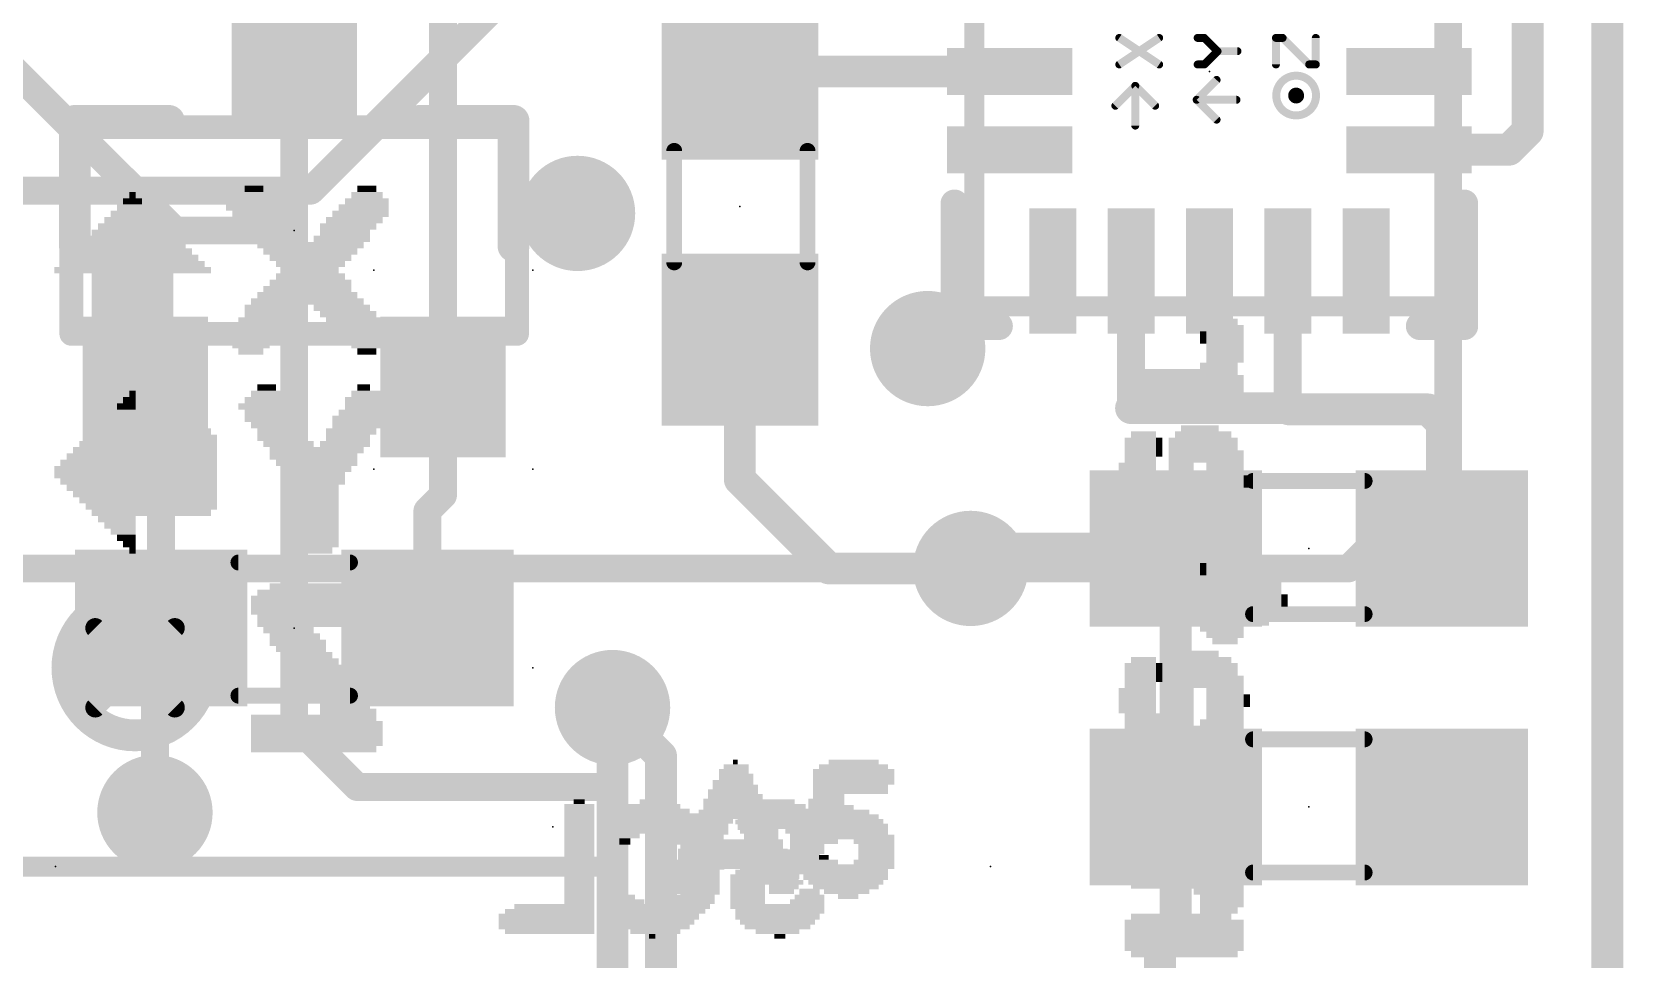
# Model space of a CAD drawing. Extents: x -42 to 65, y -11 to 21.
# Drawn here: x 3.91 to 14.07, y 7.03 to 12.95 of the extents above; entities that cross this region are included whole.
import ezdxf

# ---------------------------------------------------------------- set-up
doc = ezdxf.new("R2010")
doc.units = 0
for name, color, linetype in [('1', 12, 'CONTINUOUS'), ('16', 132, 'CONTINUOUS'), ('18', 110, 'CONTINUOUS'), ('20', 31, 'CONTINUOUS'), ('21', 41, 'CONTINUOUS'), ('22', 40, 'CONTINUOUS'), ('23', 53, 'CONTINUOUS'), ('24', 53, 'CONTINUOUS'), ('51', 53, 'CONTINUOUS')]:
    doc.layers.add(name, color=color, linetype=linetype)

# ---------------------------------------------------------------- blocks, each defined once
blk = doc.blocks.new('RECT')
blk.add_solid([(-0.5, -0.5), (0.5, -0.5), (-0.5, 0.5), (0.5, 0.5)])
blk = doc.blocks.new('ROUNDV')
at = {"const_width": 0.5}
blk.add_lwpolyline([(0, -0.25, 1), (0, 0.25, 1), (0, -0.25)], format="xyb", dxfattribs=at)

msp = doc.modelspace()

# ---------------------------------------------------------------- linework, layer by layer
at = {"layer": '1'}
for points, const_width in [([(13.97, 17.78), (13.97, 0)], 0.2032), ([(13.462, 14.859), (13.462, 12.319)], 0.2032), ([(6.538, 13.904), (6.538, 10.684)], 0.1778), ([(4.826, 11.684), (3.302, 13.208)], 0.1778), ([(5.588, 12.784), (5.588, 11.684)], 0.1778), ([(8.4464, 12.7), (8.4328, 12.6864)], 0.2032), ([(10.155, 12.7), (8.4464, 12.7)], 0.2032), ([(13.462, 12.319), (13.343, 12.2)], 0.2032), ([(13.343, 12.2), (12.705, 12.2)], 0.2032), ([(5.588, 11.684), (4.826, 11.684)], 0.1778), ([(5.588, 11.684), (5.588, 8.5309)], 0.1778), ([(10.93, 11.425), (10.93, 10.549)], 0.1778), ([(11.93, 11.425), (11.93, 10.549)], 0.1778), ([(8.4328, 10.9864), (8.4328, 10.0922)], 0.2032), ([(4.638, 10.0178), (4.638, 10.684)], 0.1778), ([(6.538, 9.9924), (6.538, 10.684)], 0.1778), ([(10.93, 10.549), (11.93, 10.549)], 0.2032), ([(11.93, 10.549), (11.938, 10.541)], 0.2032), ([(11.938, 10.541), (12.827, 10.541)], 0.2032), ([(12.827, 10.541), (12.915, 10.453)], 0.2032), ([(12.915, 10.453), (12.915, 9.652)], 0.2032), ([(8.4328, 10.0922), (9, 9.525)], 0.2032), ([(4.738, 9.9178), (4.638, 10.0178)], 0.1778), ([(6.438, 9.8924), (6.538, 9.9924)], 0.1778), ([(4.738, 9.144), (4.738, 9.9178)], 0.1778), ([(6.438, 9.144), (6.438, 9.8924)], 0.1778), ([(10.033, 9.652), (9.906, 9.525)], 0.2032), ([(11.215, 9.652), (10.033, 9.652)], 0.2032), ([(11.215, 8.001), (11.215, 9.652)], 0.2032), ([(9.906, 9.525), (9, 9.525)], 0.2032), ([(4.738, 9.144), (4.699, 9.105)], 0.1778), ([(4.699, 9.105), (4.699, 7.9652)], 0.1778), ([(7.62, 8.636), (7.62, 8.128)], 0.2032), ([(5.588, 8.5309), (5.9909, 8.128)], 0.1778), ([(7.62, 8.128), (7.62, 6.35)], 0.2032), ([(5.9909, 8.128), (7.62, 8.128)], 0.1778), ([(11.215, 8.001), (11.215, 7.278)], 0.2032), ([(11.115, 7.178), (11.215, 7.278)], 0.2032), ([(11.115, 6.3801), (11.115, 7.178)], 0.2032)]:
    msp.add_lwpolyline(points, dxfattribs=dict(at, const_width=const_width))
for points, const_width in [([(5.6325, 12.784, 1), (5.5435, 12.784)], 0.0889), ([(8.4464, 12.7508, 1), (8.4464, 12.6492)], 0.1016), ([(8.4823, 12.6641, 1), (8.4105, 12.7359)], 0.1016), ([(10.155, 12.6492, 1), (10.155, 12.7508)], 0.1016), ([(8.3969, 12.7223, 1), (8.4687, 12.6505)], 0.1016), ([(13.4979, 12.2831, 1), (13.4261, 12.3549)], 0.1016), ([(12.705, 12.2508, 1), (12.705, 12.1492)], 0.1016), ([(13.343, 12.1492, 1), (13.343, 12.2508)], 0.1016), ([(13.4112, 12.319, 1), (13.5128, 12.319)], 0.1016), ([(13.3071, 12.2359, 1), (13.3789, 12.1641)], 0.1016), ([(4.826, 11.7285, 1), (4.826, 11.6396)], 0.0889), ([(4.7946, 11.6526, 1), (4.8574, 11.7154)], 0.0889), ([(5.6325, 11.684, 1), (5.5435, 11.684)], 0.0889), ([(5.5435, 11.684, 1), (5.6325, 11.684)], 0.0889), ([(5.588, 11.6396, 1), (5.588, 11.7285)], 0.0889), ([(10.9744, 11.425, 1), (10.8856, 11.425)], 0.0889), ([(11.9744, 11.425, 1), (11.8856, 11.425)], 0.0889), ([(8.4836, 10.9864, 1), (8.382, 10.9864)], 0.1016), ([(4.6825, 10.684, 1), (4.5935, 10.684)], 0.0889), ([(6.5825, 10.684, 1), (6.4935, 10.684)], 0.0889), ([(6.4935, 10.684, 1), (6.5825, 10.684)], 0.0889), ([(10.93, 10.5998, 1), (10.93, 10.4982)], 0.1016), ([(10.8856, 10.549, 1), (10.9744, 10.549)], 0.0889), ([(11.9659, 10.5849, 1), (11.8941, 10.5131)], 0.1016), ([(11.938, 10.5918, 1), (11.938, 10.4902)], 0.1016), ([(11.8856, 10.549, 1), (11.9744, 10.549)], 0.0889), ([(11.9021, 10.5051, 1), (11.9739, 10.5769)], 0.1016), ([(11.93, 10.4982, 1), (11.93, 10.5998)], 0.1016), ([(12.8629, 10.5769, 1), (12.7911, 10.5051)], 0.1016), ([(12.827, 10.4902, 1), (12.827, 10.5918)], 0.1016), ([(12.9658, 10.453, 1), (12.8642, 10.453)], 0.1016), ([(12.8791, 10.4171, 1), (12.9509, 10.4889)], 0.1016), ([(8.4687, 10.1281, 1), (8.3969, 10.0563)], 0.1016), ([(4.5935, 10.0178, 1), (4.6825, 10.0178)], 0.0889), ([(4.6694, 10.0492, 1), (4.6066, 9.9864)], 0.0889), ([(6.5694, 9.961, 1), (6.5066, 10.0238)], 0.0889), ([(8.382, 10.0922, 1), (8.4836, 10.0922)], 0.1016), ([(4.7825, 9.9178, 1), (4.6936, 9.9178)], 0.0889), ([(4.7066, 9.8864, 1), (4.7694, 9.9492)], 0.0889), ([(6.4066, 9.9238, 1), (6.4694, 9.861)], 0.0889), ([(6.4825, 9.8924, 1), (6.3936, 9.8924)], 0.0889), ([(6.4935, 9.9924, 1), (6.5825, 9.9924)], 0.0889), ([(10.033, 9.7028, 1), (10.033, 9.6012)], 0.1016), ([(10.0689, 9.6161, 1), (9.9971, 9.6879)], 0.1016), ([(11.2658, 9.652, 1), (11.1642, 9.652)], 0.1016), ([(11.215, 9.6012, 1), (11.215, 9.7028)], 0.1016), ([(12.8642, 9.652, 1), (12.9658, 9.652)], 0.1016), ([(9, 9.5758, 1), (9, 9.4742)], 0.1016), ([(8.9641, 9.4891, 1), (9.0359, 9.5609)], 0.1016), ([(9.8701, 9.5609, 1), (9.9419, 9.4891)], 0.1016), ([(9.906, 9.4742, 1), (9.906, 9.5758)], 0.1016), ([(4.7435, 9.105, 1), (4.6545, 9.105)], 0.0889), ([(4.6676, 9.1364, 1), (4.7304, 9.0736)], 0.0889), ([(4.6936, 9.144, 1), (4.7825, 9.144)], 0.0889), ([(4.7694, 9.1126, 1), (4.7066, 9.1754)], 0.0889), ([(6.3936, 9.144, 1), (6.4825, 9.144)], 0.0889), ([(7.6708, 8.636, 1), (7.5692, 8.636)], 0.1016), ([(5.5435, 8.5309, 1), (5.6325, 8.5309)], 0.0889), ([(5.6194, 8.5623, 1), (5.5566, 8.4995)], 0.0889), ([(7.6708, 8.128, 1), (7.5692, 8.128)], 0.1016), ([(5.9909, 8.1724, 1), (5.9909, 8.0836)], 0.0889), ([(5.9595, 8.0966, 1), (6.0223, 8.1594)], 0.0889), ([(7.5692, 8.128, 1), (7.6708, 8.128)], 0.1016), ([(7.62, 8.0836, 1), (7.62, 8.1724)], 0.0889), ([(11.2658, 8.001, 1), (11.1642, 8.001)], 0.1016), ([(11.1642, 8.001, 1), (11.2658, 8.001)], 0.1016), ([(4.6545, 7.9652, 1), (4.7435, 7.9652)], 0.0889), ([(11.1642, 7.278, 1), (11.2658, 7.278)], 0.1016), ([(11.2509, 7.2421, 1), (11.1791, 7.3139)], 0.1016), ([(11.1658, 7.178, 1), (11.0642, 7.178)], 0.1016), ([(11.0791, 7.2139, 1), (11.1509, 7.1421)], 0.1016)]:
    msp.add_lwpolyline(points, format="xyb", dxfattribs=dict(at, const_width=const_width))
at = {"layer": '16'}
for points, const_width in [([(13.97, 17.78), (13.97, 0)], 0.2032), ([(12.954, 14.986), (12.954, 10.16)], 0.1778), ([(7.5455, 13.7905), (5.693, 11.938)], 0.1778), ([(5.693, 11.938), (3.302, 11.938)], 0.1778), ([(12.954, 10.16), (12.319, 9.525)], 0.1778), ([(4.7244, 9.525), (2.794, 9.525)], 0.1778), ([(4.699, 9.4996), (4.7244, 9.525)], 0.1778), ([(4.699, 7.9652), (4.699, 9.4996)], 0.1778), ([(9.906, 9.525), (4.7244, 9.525)], 0.1778), ([(12.319, 9.525), (9.906, 9.525)], 0.1778), ([(7.93, 8.326), (7.62, 8.636)], 0.2032), ([(7.93, 6.35), (7.93, 8.326)], 0.2032)]:
    msp.add_lwpolyline(points, dxfattribs=dict(at, const_width=const_width))
for points, const_width in [([(5.6616, 11.9694, 1), (5.7244, 11.9066)], 0.0889), ([(5.693, 11.8936, 1), (5.693, 11.9825)], 0.0889), ([(12.9096, 10.16, 1), (12.9985, 10.16)], 0.0889), ([(12.9854, 10.1286, 1), (12.9226, 10.1914)], 0.0889), ([(4.7435, 9.4996, 1), (4.6545, 9.4996)], 0.0889), ([(4.6676, 9.531, 1), (4.7304, 9.4682)], 0.0889), ([(4.7244, 9.5694, 1), (4.7244, 9.4806)], 0.0889), ([(4.7558, 9.4936, 1), (4.693, 9.5564)], 0.0889), ([(4.7244, 9.4806, 1), (4.7244, 9.5694)], 0.0889), ([(9.906, 9.5694, 1), (9.906, 9.4806)], 0.0889), ([(9.906, 9.4806, 1), (9.906, 9.5694)], 0.0889), ([(12.2876, 9.5564, 1), (12.3504, 9.4936)], 0.0889), ([(12.319, 9.4806, 1), (12.319, 9.5694)], 0.0889), ([(7.6559, 8.6719, 1), (7.5841, 8.6001)], 0.1016), ([(7.9808, 8.326, 1), (7.8792, 8.326)], 0.1016), ([(7.8941, 8.2901, 1), (7.9659, 8.3619)], 0.1016), ([(4.6545, 7.9652, 1), (4.7435, 7.9652)], 0.0889)]:
    msp.add_lwpolyline(points, format="xyb", dxfattribs=dict(at, const_width=const_width))
at = {"layer": '20', "const_width": 0.2032}
msp.add_lwpolyline([(13.97, 17.78), (13.97, 0)], dxfattribs=at)
at = {"layer": '21'}
for points, const_width in [([(4.788, 12.384), (4.188, 12.384)], 0.2032), ([(4.188, 12.384), (4.188, 11.584)], 0.2032), ([(6.388, 12.384), (6.988, 12.384)], 0.2032), ([(6.988, 12.384), (6.988, 11.584)], 0.2032), ([(9.803, 11.073), (9.803, 11.8568)], 0.1778), ([(13.057, 11.073), (13.057, 11.8568)], 0.1778), ([(10.0868, 11.073), (9.803, 11.073)], 0.1778), ([(12.7732, 11.073), (13.057, 11.073)], 0.1778), ([(7.62, 7.62), (2.54, 7.62)], 0.127), ([(7.62, 6.985), (7.62, 7.62)], 0.127)]:
    msp.add_lwpolyline(points, dxfattribs=dict(at, const_width=const_width))
for points, const_width in [([(4.188, 12.4348, 1), (4.188, 12.3332)], 0.1016), ([(4.2388, 12.384, 1), (4.1372, 12.384)], 0.1016), ([(4.788, 12.3332, 1), (4.788, 12.4348)], 0.1016), ([(6.388, 12.4348, 1), (6.388, 12.3332)], 0.1016), ([(7.0388, 12.384, 1), (6.9372, 12.384)], 0.1016), ([(6.988, 12.3332, 1), (6.988, 12.4348)], 0.1016), ([(9.8475, 11.8568, 1), (9.7586, 11.8568)], 0.0889), ([(13.1014, 11.8568, 1), (13.0126, 11.8568)], 0.0889), ([(4.1372, 11.584, 1), (4.2388, 11.584)], 0.1016), ([(6.9372, 11.584, 1), (7.0388, 11.584)], 0.1016), ([(9.7586, 11.073, 1), (9.8475, 11.073)], 0.0889), ([(9.803, 11.1174, 1), (9.803, 11.0286)], 0.0889), ([(10.0868, 11.0286, 1), (10.0868, 11.1174)], 0.0889), ([(12.7732, 11.1174, 1), (12.7732, 11.0286)], 0.0889), ([(13.0126, 11.073, 1), (13.1014, 11.073)], 0.0889), ([(13.057, 11.0286, 1), (13.057, 11.1174)], 0.0889), ([(7.6517, 7.62, 1), (7.5883, 7.62)], 0.0635), ([(7.62, 7.5883, 1), (7.62, 7.6517)], 0.0635)]:
    msp.add_lwpolyline(points, format="xyb", dxfattribs=dict(at, const_width=const_width))
at = {"layer": '22'}
for points, const_width in [([(4.572, 8.4582, 1), (4.572, 9.3218, 1), (4.572, 8.4582)], 0.2032), ([(4.3405, 9.1665, 1), (4.2955, 9.1215)], 0.0635), ([(4.8485, 9.1215, 1), (4.8035, 9.1665)], 0.0635), ([(4.2955, 8.6585, 1), (4.3405, 8.6135)], 0.0635), ([(4.8035, 8.6135, 1), (4.8485, 8.6585)], 0.0635)]:
    msp.add_lwpolyline(points, format="xyb", dxfattribs=dict(at, const_width=const_width))
at = {"layer": '22', "const_width": 0.127}
for points in [[(4.826, 9.144), (4.318, 8.636)], [(4.826, 8.636), (4.318, 9.144)]]:
    msp.add_lwpolyline(points, dxfattribs=at)
at = {"layer": '23'}
for p in [(11.43, 12.7), (8.4328, 11.8364), (5.588, 11.684), (12.065, 9.652), (5.588, 9.144), (12.065, 8.001), (7.239, 7.874)]:
    msp.add_point(p, dxfattribs=at)
at = {"layer": '24'}
for p in [(6.096, 11.43), (7.112, 11.43), (6.096, 10.16), (7.112, 10.16), (7.112, 8.89), (4.064, 7.62), (10.033, 7.62)]:
    msp.add_point(p, dxfattribs=at)
at = {"layer": '51'}
for points, const_width in [([(9.93, 11.2), (9.93, 14.2)], 0.127), ([(12.93, 14.2), (12.93, 11.2)], 0.127), ([(10.8552, 12.7447), (11.1094, 12.9142)], 0.0508), ([(10.8552, 12.9142), (11.1094, 12.7447)], 0.0508), ([(11.3976, 12.9142), (11.3552, 12.9142)], 0.0508), ([(11.4823, 12.8295), (11.3976, 12.9142)], 0.0508), ([(11.8552, 12.7447), (11.8552, 12.9142)], 0.0508), ([(11.8552, 12.9142), (11.8976, 12.9142)], 0.0508), ([(11.8976, 12.9142), (12.067, 12.7447)], 0.0508), ([(12.1094, 12.7447), (12.1094, 12.9142)], 0.0508), ([(11.3976, 12.7447), (11.4823, 12.8295)], 0.0508), ([(11.4823, 12.8295), (11.6094, 12.8295)], 0.0508), ([(11.3552, 12.7447), (11.3976, 12.7447)], 0.0508), ([(12.067, 12.7447), (12.1094, 12.7447)], 0.0508), ([(10.957, 12.608), (10.83, 12.481)], 0.0508), ([(10.957, 12.354), (10.957, 12.608)], 0.0508), ([(10.957, 12.608), (11.084, 12.481)], 0.0508), ([(11.349, 12.519), (11.476, 12.646)], 0.0508), ([(11.603, 12.519), (11.349, 12.519)], 0.0508), ([(11.349, 12.519), (11.476, 12.392)], 0.0508), ([(4.1656, 11.0236), (4.1656, 12.3444)], 0.1524), ([(4.1656, 12.3444), (7.0104, 12.3444)], 0.1524), ([(7.0104, 12.3444), (7.0104, 11.0236)], 0.1524), ([(8.0138, 12.1924), (8.0138, 11.4804)], 0.1016), ([(8.8648, 12.1924), (8.8648, 11.4804)], 0.1016), ([(12.93, 11.2), (9.93, 11.2)], 0.127), ([(7.0104, 11.0236), (4.1656, 11.0236)], 0.1524), ([(11.709, 10.084), (12.421, 10.084)], 0.1016), ([(5.944, 9.563), (5.232, 9.563)], 0.1016), ([(11.709, 9.233), (12.421, 9.233)], 0.1016), ([(5.944, 8.712), (5.232, 8.712)], 0.1016), ([(11.709, 8.433), (12.421, 8.433)], 0.1016), ([(11.709, 7.582), (12.421, 7.582)], 0.1016)]:
    msp.add_lwpolyline(points, dxfattribs=dict(at, const_width=const_width))
for points, const_width in [([(10.8622, 12.9248, 1), (10.8481, 12.9037)], 0.0254), ([(11.1164, 12.9037, 1), (11.1024, 12.9248)], 0.0254), ([(11.3552, 12.9269, 1), (11.3552, 12.9015)], 0.0254), ([(11.4065, 12.9232, 1), (11.3886, 12.9052)], 0.0254), ([(11.3976, 12.9015, 1), (11.3976, 12.9269)], 0.0254), ([(11.8679, 12.9142, 1), (11.8425, 12.9142)], 0.0254), ([(11.8552, 12.9269, 1), (11.8552, 12.9015)], 0.0254), ([(11.9065, 12.9232, 1), (11.8886, 12.9052)], 0.0254), ([(11.8976, 12.9015, 1), (11.8976, 12.9269)], 0.0254), ([(12.1221, 12.9142, 1), (12.0967, 12.9142)], 0.0254), ([(11.4823, 12.8422, 1), (11.4823, 12.8168)], 0.0254), ([(11.4913, 12.8205, 1), (11.4733, 12.8385)], 0.0254), ([(11.4733, 12.8205, 1), (11.4913, 12.8385)], 0.0254), ([(11.6094, 12.8168, 1), (11.6094, 12.8422)], 0.0254), ([(10.8481, 12.7553, 1), (10.8622, 12.7342)], 0.0254), ([(11.1024, 12.7342, 1), (11.1164, 12.7553)], 0.0254), ([(11.3552, 12.7574, 1), (11.3552, 12.732)], 0.0254), ([(11.3886, 12.7537, 1), (11.4065, 12.7358)], 0.0254), ([(11.3976, 12.732, 1), (11.3976, 12.7574)], 0.0254), ([(11.8425, 12.7447, 1), (11.8679, 12.7447)], 0.0254), ([(11.984, 12.419, 1), (11.984, 12.673, 1), (11.984, 12.419)], 0.0508), ([(12.067, 12.7574, 1), (12.067, 12.732)], 0.0254), ([(12.0581, 12.7358, 1), (12.076, 12.7537)], 0.0254), ([(12.0967, 12.7447, 1), (12.1221, 12.7447)], 0.0254), ([(12.1094, 12.732, 1), (12.1094, 12.7574)], 0.0254), ([(10.9697, 12.608, 1), (10.9443, 12.608)], 0.0254), ([(10.966, 12.617, 1), (10.948, 12.599)], 0.0254), ([(10.966, 12.599, 1), (10.948, 12.617)], 0.0254), ([(11.485, 12.637, 1), (11.467, 12.655)], 0.0254), ([(11.984, 12.5206, 1), (11.984, 12.5714, 1), (11.984, 12.5206)], 0.0508), ([(10.821, 12.49, 1), (10.839, 12.472)], 0.0254), ([(11.075, 12.472, 1), (11.093, 12.49)], 0.0254), ([(11.349, 12.5317, 1), (11.349, 12.5063)], 0.0254), ([(11.358, 12.528, 1), (11.34, 12.51)], 0.0254), ([(11.34, 12.528, 1), (11.358, 12.51)], 0.0254), ([(11.603, 12.5063, 1), (11.603, 12.5317)], 0.0254), ([(4.2037, 12.3444, 1), (4.1275, 12.3444)], 0.0762), ([(4.1656, 12.3825, 1), (4.1656, 12.3063)], 0.0762), ([(7.0485, 12.3444, 1), (6.9723, 12.3444)], 0.0762), ([(7.0104, 12.3063, 1), (7.0104, 12.3825)], 0.0762), ([(11.467, 12.383, 1), (11.485, 12.401)], 0.0254), ([(10.9443, 12.354, 1), (10.9697, 12.354)], 0.0254), ([(8.0392, 12.1924, 1), (7.9884, 12.1924)], 0.0508), ([(8.8902, 12.1924, 1), (8.8394, 12.1924)], 0.0508), ([(7.9884, 11.4804, 1), (8.0392, 11.4804)], 0.0508), ([(8.8394, 11.4804, 1), (8.8902, 11.4804)], 0.0508), ([(9.8982, 11.2, 1), (9.9618, 11.2)], 0.0635), ([(9.93, 11.2318, 1), (9.93, 11.1683)], 0.0635), ([(12.8983, 11.2, 1), (12.9618, 11.2)], 0.0635), ([(12.93, 11.1683, 1), (12.93, 11.2318)], 0.0635), ([(4.1656, 11.0617, 1), (4.1656, 10.9855)], 0.0762), ([(7.0104, 10.9855, 1), (7.0104, 11.0617)], 0.0762), ([(4.1275, 11.0236, 1), (4.2037, 11.0236)], 0.0762), ([(6.9723, 11.0236, 1), (7.0485, 11.0236)], 0.0762), ([(11.709, 10.1094, 1), (11.709, 10.0586)], 0.0508), ([(12.421, 10.0586, 1), (12.421, 10.1094)], 0.0508), ([(5.232, 9.5884, 1), (5.232, 9.5376)], 0.0508), ([(5.944, 9.5376, 1), (5.944, 9.5884)], 0.0508), ([(11.709, 9.2584, 1), (11.709, 9.2076)], 0.0508), ([(12.421, 9.2076, 1), (12.421, 9.2584)], 0.0508), ([(5.232, 8.7374, 1), (5.232, 8.6866)], 0.0508), ([(5.944, 8.6866, 1), (5.944, 8.7374)], 0.0508), ([(11.709, 8.4584, 1), (11.709, 8.4076)], 0.0508), ([(12.421, 8.4076, 1), (12.421, 8.4584)], 0.0508), ([(11.709, 7.6074, 1), (11.709, 7.5566)], 0.0508), ([(12.421, 7.5566, 1), (12.421, 7.6074)], 0.0508)]:
    msp.add_lwpolyline(points, format="xyb", dxfattribs=dict(at, const_width=const_width))

# ---------------------------------------------------------------- block references
at = {"layer": '1'}
for p, xscale, yscale in [((5.588, 12.784), 0.8, 0.9), ((10.43, 11.425), 0.3, 0.8), ((10.93, 11.425), 0.3, 0.8), ((11.43, 11.425), 0.3, 0.8), ((11.93, 11.425), 0.3, 0.8), ((12.43, 11.425), 0.3, 0.8), ((4.638, 10.684), 0.8, 0.9), ((6.538, 10.684), 0.8, 0.9)]:
    msp.add_blockref('RECT', p, dxfattribs=dict(at, xscale=xscale, yscale=yscale))
at = {"layer": '1', "xscale": 1.1}
for p, rotation in [((8.4328, 12.6864), 270), ((8.4328, 10.9864), 270), ((4.738, 9.144), 180), ((6.438, 9.144), 180)]:
    msp.add_blockref('RECT', p, dxfattribs=dict(at, rotation=rotation))
at = {"layer": '1', "xscale": 0.3, "yscale": 0.8}
for p, rotation in [((10.155, 12.7), 270), ((12.705, 12.7), 90), ((10.155, 12.2), 270), ((12.705, 12.2), 90)]:
    msp.add_blockref('RECT', p, dxfattribs=dict(at, rotation=rotation))
at = {"layer": '1', "xscale": 1.1}
for p in [(11.215, 9.652), (12.915, 9.652), (11.215, 8.001), (12.915, 8.001)]:
    msp.add_blockref('RECT', p, dxfattribs=at)
at = {"layer": '18', "xscale": 0.7366, "yscale": 0.7366}
for p in [(7.3966, 11.793), (7.3966, 11.793), (9.6318, 10.9294), (9.6318, 10.9294), (9.906, 9.525), (9.906, 9.525), (7.62, 8.636), (7.62, 8.636), (4.699, 7.9652), (4.699, 7.9652)]:
    msp.add_blockref('ROUNDV', p, dxfattribs=at)
at = {"layer": '21'}
for p, xscale, yscale in [((8.394, 8.229), 0.19, 0.03), ((8.409, 8.259), 0.16, 0.03), ((8.404, 8.289), 0.03, 0.03), ((9.159, 8.229), 0.52, 0.03), ((9.159, 8.259), 0.44, 0.03), ((9.159, 8.289), 0.32, 0.03), ((8.389, 8.159), 0.26, 0.03), ((8.404, 8.129), 0.29, 0.03), ((8.409, 8.194), 0.22, 0.04), ((9.159, 8.194), 0.52, 0.04), ((9.159, 8.159), 0.52, 0.03), ((9.139, 8.129), 0.48, 0.03), ((8.389, 8.034), 0.38, 0.04), ((8.389, 8.099), 0.32, 0.03), ((8.404, 8.069), 0.35, 0.03), ((8.984, 8.034), 0.23, 0.04), ((9.139, 8.099), 0.48, 0.03), ((8.999, 8.069), 0.2, 0.03), ((8.264, 7.909), 0.25, 0.03), ((8.394, 7.969), 0.45, 0.03), ((8.409, 7.939), 0.48, 0.03), ((8.409, 7.999), 0.42, 0.03), ((8.534, 7.909), 0.23, 0.03), ((9.014, 7.999), 0.29, 0.03), ((9.064, 7.969), 0.39, 0.03), ((9.094, 7.939), 0.45, 0.03), ((9.109, 7.909), 0.48, 0.03), ((8.229, 7.839), 0.26, 0.03), ((8.214, 7.809), 0.23, 0.03), ((8.249, 7.874), 0.22, 0.04), ((8.549, 7.874), 0.26, 0.04), ((8.569, 7.839), 0.22, 0.03), ((8.569, 7.809), 0.22, 0.03), ((9.124, 7.874), 0.51, 0.04), ((9.124, 7.839), 0.51, 0.03), ((9.144, 7.809), 0.55, 0.03), ((8.389, 7.714), 0.7, 0.04), ((8.389, 7.779), 0.64, 0.03), ((8.389, 7.749), 0.64, 0.03), ((8.979, 7.779), 0.16, 0.03), ((9.289, 7.779), 0.26, 0.03), ((9.304, 7.749), 0.23, 0.03), ((9.304, 7.714), 0.23, 0.04), ((8.394, 7.649), 0.77, 0.03), ((8.394, 7.619), 0.77, 0.03), ((8.389, 7.679), 0.7, 0.03), ((8.964, 7.649), 0.19, 0.03), ((9.144, 7.619), 0.55, 0.03), ((8.969, 7.679), 0.06, 0.03), ((9.289, 7.649), 0.26, 0.03), ((9.304, 7.679), 0.23, 0.03), ((8.104, 7.589), 0.25, 0.03), ((8.089, 7.554), 0.22, 0.04), ((8.089, 7.519), 0.22, 0.03), ((8.679, 7.589), 0.26, 0.03), ((8.694, 7.554), 0.23, 0.04), ((8.709, 7.519), 0.26, 0.03), ((9.109, 7.589), 0.54, 0.03), ((9.109, 7.554), 0.54, 0.04), ((9.109, 7.519), 0.48, 0.03), ((8.074, 7.489), 0.19, 0.03), ((8.089, 7.459), 0.16, 0.03), ((8.714, 7.489), 0.19, 0.03), ((8.699, 7.459), 0.16, 0.03), ((9.109, 7.489), 0.42, 0.03), ((9.114, 7.459), 0.29, 0.03), ((9.124, 7.429), 0.13, 0.03)]:
    msp.add_blockref('RECT', p, dxfattribs=dict(at, xscale=xscale, yscale=yscale))
at = {"layer": '22'}
for p, xscale, yscale, rotation in [((4.556, 11.87), 0.12, 0.04, 180), ((4.556, 11.91), 0.04, 0.04, 180), ((5.312, 11.91), 0.24, 0.04, 180), ((5.332, 11.87), 0.28, 0.04, 180), ((5.332, 11.95), 0.12, 0.04, 180), ((6.052, 11.87), 0.28, 0.04, 180), ((6.052, 11.91), 0.2, 0.04, 180), ((6.052, 11.95), 0.12, 0.04, 180), ((4.556, 11.79), 0.28, 0.04, 180), ((4.556, 11.83), 0.2, 0.04, 180), ((5.332, 11.83), 0.36, 0.04, 180), ((5.352, 11.79), 0.32, 0.04, 180), ((6.012, 11.79), 0.36, 0.04, 180), ((6.032, 11.83), 0.32, 0.04, 180), ((4.556, 11.67), 0.52, 0.04, 180), ((4.556, 11.71), 0.44, 0.04, 180), ((4.556, 11.75), 0.36, 0.04, 180), ((5.372, 11.75), 0.36, 0.04, 180), ((5.412, 11.71), 0.36, 0.04, 180), ((5.452, 11.67), 0.36, 0.04, 180), ((5.932, 11.71), 0.36, 0.04, 180), ((5.912, 11.67), 0.32, 0.04, 180), ((5.972, 11.75), 0.36, 0.04, 180), ((4.556, 11.59), 0.68, 0.04, 180), ((4.556, 11.63), 0.6, 0.04, 180), ((5.492, 11.63), 0.36, 0.04, 180), ((5.692, 11.59), 0.68, 0.04, 180), ((5.892, 11.63), 0.36, 0.04, 180), ((4.556, 11.47), 0.92, 0.04, 180), ((4.556, 11.51), 0.84, 0.04, 180), ((4.556, 11.55), 0.76, 0.04, 180), ((5.692, 11.55), 0.6, 0.04, 180), ((5.692, 11.51), 0.52, 0.04, 180), ((5.692, 11.47), 0.44, 0.04, 180), ((4.556, 11.39), 0.52, 0.04, 180), ((5.692, 11.39), 0.44, 0.04, 180), ((5.692, 11.43), 0.36, 0.04, 180), ((4.556, 11.35), 0.52, 0.04, 180), ((4.556, 11.31), 0.52, 0.04, 180), ((4.556, 11.27), 0.52, 0.04, 180), ((5.672, 11.27), 0.64, 0.04, 180), ((5.672, 11.31), 0.56, 0.04, 180), ((5.692, 11.35), 0.52, 0.04, 180), ((4.556, 11.23), 0.52, 0.04, 180), ((4.556, 11.19), 0.52, 0.04, 180), ((5.452, 11.19), 0.36, 0.04, 180), ((5.672, 11.23), 0.72, 0.04, 180), ((5.892, 11.19), 0.36, 0.04, 180), ((4.556, 11.15), 0.52, 0.04, 180), ((4.556, 11.11), 0.52, 0.04, 180), ((4.556, 11.07), 0.52, 0.04, 180), ((5.372, 11.07), 0.36, 0.04, 180), ((5.412, 11.11), 0.36, 0.04, 180), ((5.432, 11.15), 0.32, 0.04, 180), ((5.932, 11.15), 0.36, 0.04, 180), ((5.972, 11.11), 0.36, 0.04, 180), ((6.012, 11.07), 0.36, 0.04, 180), ((11.43, 10.8), 0.56, 0.04, 90), ((11.47, 10.82), 0.6, 0.04, 90), ((11.51, 10.82), 0.6, 0.04, 90), ((11.55, 10.82), 0.6, 0.04, 90), ((11.59, 10.82), 0.6, 0.04, 90), ((11.63, 10.96), 0.24, 0.04, 90), ((4.556, 11.03), 0.52, 0.04, 180), ((4.556, 10.99), 0.52, 0.04, 180), ((5.332, 11.03), 0.36, 0.04, 180), ((5.312, 10.99), 0.32, 0.04, 180), ((6.032, 11.03), 0.32, 0.04, 180), ((6.052, 10.99), 0.28, 0.04, 180), ((11.39, 11), 0.08, 0.04, 90), ((4.556, 10.95), 0.52, 0.04, 180), ((4.556, 10.91), 0.52, 0.04, 180), ((5.312, 10.95), 0.24, 0.04, 180), ((5.312, 10.91), 0.16, 0.04, 180), ((6.072, 10.95), 0.24, 0.04, 180), ((6.052, 10.91), 0.12, 0.04, 180), ((10.95, 10.66), 0.28, 0.04, 90), ((10.99, 10.66), 0.28, 0.04, 90), ((11.03, 10.66), 0.28, 0.04, 90), ((11.07, 10.66), 0.28, 0.04, 90), ((11.11, 10.66), 0.28, 0.04, 90), ((11.15, 10.66), 0.28, 0.04, 90), ((11.19, 10.66), 0.28, 0.04, 90), ((11.23, 10.66), 0.28, 0.04, 90), ((11.27, 10.66), 0.28, 0.04, 90), ((11.31, 10.66), 0.28, 0.04, 90), ((11.35, 10.66), 0.28, 0.04, 90), ((11.39, 10.68), 0.32, 0.04, 90), ((5.412, 10.68), 0.12, 0.04, 180), ((6.032, 10.68), 0.08, 0.04, 180), ((10.91, 10.66), 0.2, 0.04, 90), ((11.63, 10.66), 0.2, 0.04, 90), ((4.516, 10.56), 0.12, 0.04, 180), ((4.536, 10.6), 0.08, 0.04, 180), ((4.556, 10.64), 0.04, 0.04, 180), ((5.392, 10.56), 0.32, 0.04, 180), ((5.392, 10.6), 0.24, 0.04, 180), ((5.412, 10.64), 0.2, 0.04, 180), ((6.052, 10.6), 0.28, 0.04, 180), ((6.052, 10.56), 0.28, 0.04, 180), ((6.052, 10.64), 0.2, 0.04, 180), ((4.476, 10.48), 0.2, 0.04, 180), ((4.496, 10.52), 0.16, 0.04, 180), ((5.432, 10.52), 0.32, 0.04, 180), ((5.432, 10.48), 0.32, 0.04, 180), ((5.992, 10.48), 0.32, 0.04, 180), ((6.032, 10.52), 0.32, 0.04, 180), ((4.676, 10.36), 0.84, 0.04, 180), ((4.676, 10.4), 0.76, 0.04, 180), ((4.456, 10.44), 0.24, 0.04, 180), ((5.472, 10.44), 0.32, 0.04, 180), ((5.492, 10.4), 0.28, 0.04, 180), ((5.512, 10.36), 0.32, 0.04, 180), ((5.952, 10.4), 0.32, 0.04, 180), ((5.932, 10.36), 0.28, 0.04, 180), ((5.992, 10.44), 0.32, 0.04, 180), ((10.95, 10.12), 0.56, 0.04, 90), ((10.99, 10.1), 0.6, 0.04, 90), ((11.03, 10.08), 0.64, 0.04, 90), ((11.07, 10.06), 0.68, 0.04, 90), ((11.23, 10.04), 0.72, 0.04, 90), ((11.27, 10.06), 0.76, 0.04, 90), ((11.31, 10.06), 0.76, 0.04, 90), ((11.35, 10.32), 0.24, 0.04, 90), ((11.39, 10.32), 0.24, 0.04, 90), ((11.43, 10.08), 0.72, 0.04, 90), ((11.47, 10.08), 0.72, 0.04, 90), ((11.51, 10.08), 0.64, 0.04, 90), ((11.55, 10.1), 0.6, 0.04, 90), ((4.636, 10.28), 0.92, 0.04, 180), ((4.656, 10.32), 0.88, 0.04, 180), ((5.552, 10.32), 0.32, 0.04, 180), ((5.732, 10.28), 0.6, 0.04, 180), ((5.912, 10.32), 0.32, 0.04, 180), ((10.91, 10.12), 0.48, 0.04, 90), ((11.11, 10.3), 0.12, 0.04, 90), ((11.19, 10.02), 0.68, 0.04, 90), ((11.59, 10.1), 0.52, 0.04, 90), ((11.63, 10.1), 0.36, 0.04, 90), ((4.576, 10.16), 1.04, 0.04, 180), ((4.616, 10.24), 0.96, 0.04, 180), ((5.712, 10.24), 0.56, 0.04, 180), ((5.732, 10.2), 0.52, 0.04, 180), ((5.732, 10.16), 0.44, 0.04, 180), ((10.87, 10.12), 0.16, 0.04, 90), ((4.576, 10.12), 1.04, 0.04, 180), ((4.616, 10.04), 0.96, 0.04, 180), ((5.712, 10.12), 0.4, 0.04, 180), ((5.732, 10.08), 0.36, 0.04, 180), ((5.732, 10.04), 0.28, 0.04, 180), ((11.67, 10.08), 0.08, 0.04, 90), ((4.636, 10), 0.92, 0.04, 180), ((4.656, 9.96), 0.88, 0.04, 180), ((5.732, 10), 0.28, 0.04, 180), ((5.732, 9.96), 0.28, 0.04, 180), ((11.11, 9.88), 0.32, 0.04, 90), ((11.15, 9.84), 0.32, 0.04, 90), ((11.35, 9.82), 0.28, 0.04, 90), ((11.39, 9.84), 0.32, 0.04, 90), ((4.676, 9.92), 0.84, 0.04, 180), ((4.676, 9.88), 0.76, 0.04, 180), ((4.456, 9.84), 0.24, 0.04, 180), ((5.732, 9.92), 0.28, 0.04, 180), ((5.732, 9.88), 0.28, 0.04, 180), ((5.732, 9.84), 0.28, 0.04, 180), ((4.476, 9.8), 0.2, 0.04, 180), ((4.496, 9.76), 0.16, 0.04, 180), ((5.732, 9.8), 0.28, 0.04, 180), ((5.732, 9.76), 0.28, 0.04, 180), ((4.516, 9.72), 0.12, 0.04, 180), ((4.536, 9.68), 0.08, 0.04, 180), ((4.556, 9.64), 0.04, 0.04, 180), ((5.732, 9.72), 0.28, 0.04, 180), ((5.732, 9.68), 0.28, 0.04, 180), ((5.732, 9.64), 0.2, 0.04, 180), ((11.47, 9.36), 0.64, 0.04, 90), ((11.51, 9.36), 0.64, 0.04, 90), ((11.55, 9.36), 0.64, 0.04, 90), ((10.91, 9.46), 0.28, 0.04, 90), ((10.95, 9.44), 0.32, 0.04, 90), ((10.99, 9.44), 0.4, 0.04, 90), ((11.03, 9.42), 0.44, 0.04, 90), ((11.07, 9.42), 0.44, 0.04, 90), ((11.11, 9.4), 0.4, 0.04, 90), ((11.39, 9.52), 0.08, 0.04, 90), ((11.43, 9.36), 0.56, 0.04, 90), ((11.59, 9.34), 0.6, 0.04, 90), ((11.63, 9.36), 0.56, 0.04, 90), ((5.732, 9.33), 0.84, 0.04, 180), ((5.752, 9.37), 0.8, 0.04, 180), ((5.752, 9.41), 0.64, 0.04, 180), ((11.15, 9.32), 0.24, 0.04, 90), ((11.19, 9.3), 0.28, 0.04, 90), ((11.23, 9.3), 0.28, 0.04, 90), ((11.27, 9.3), 0.28, 0.04, 90), ((11.31, 9.3), 0.28, 0.04, 90), ((11.35, 9.3), 0.28, 0.04, 90), ((11.39, 9.28), 0.32, 0.04, 90), ((11.67, 9.3), 0.28, 0.04, 90), ((11.71, 9.3), 0.28, 0.04, 90), ((11.75, 9.3), 0.28, 0.04, 90), ((11.79, 9.3), 0.28, 0.04, 90), ((11.83, 9.32), 0.24, 0.04, 90), ((11.87, 9.32), 0.24, 0.04, 90), ((11.91, 9.32), 0.08, 0.04, 90), ((5.732, 9.29), 0.84, 0.04, 180), ((5.732, 9.25), 0.84, 0.04, 180), ((5.752, 9.21), 0.8, 0.04, 180), ((5.732, 9.17), 0.76, 0.04, 180), ((5.552, 9.13), 0.32, 0.04, 180), ((5.592, 9.09), 0.32, 0.04, 180), ((5.612, 9.05), 0.36, 0.04, 180), ((5.632, 9.01), 0.32, 0.04, 180), ((5.672, 8.97), 0.32, 0.04, 180), ((5.712, 8.93), 0.32, 0.04, 180), ((10.95, 8.68), 0.56, 0.04, 90), ((10.99, 8.66), 0.6, 0.04, 90), ((11.03, 8.64), 0.64, 0.04, 90), ((11.07, 8.62), 0.68, 0.04, 90), ((11.23, 8.6), 0.72, 0.04, 90), ((11.27, 8.62), 0.76, 0.04, 90), ((11.31, 8.62), 0.76, 0.04, 90), ((11.35, 8.88), 0.24, 0.04, 90), ((11.39, 8.88), 0.24, 0.04, 90), ((11.43, 8.64), 0.72, 0.04, 90), ((11.47, 8.64), 0.72, 0.04, 90), ((11.51, 8.64), 0.64, 0.04, 90), ((11.55, 8.66), 0.6, 0.04, 90), ((5.732, 8.89), 0.36, 0.04, 180), ((5.752, 8.85), 0.32, 0.04, 180), ((10.91, 8.7), 0.44, 0.04, 90), ((11.11, 8.86), 0.12, 0.04, 90), ((11.19, 8.58), 0.68, 0.04, 90), ((11.59, 8.66), 0.52, 0.04, 90), ((11.63, 8.66), 0.36, 0.04, 90), ((5.792, 8.81), 0.32, 0.04, 180), ((5.812, 8.77), 0.36, 0.04, 180), ((5.832, 8.73), 0.32, 0.04, 180), ((10.87, 8.68), 0.16, 0.04, 90), ((5.872, 8.69), 0.32, 0.04, 180), ((5.912, 8.65), 0.32, 0.04, 180), ((11.67, 8.68), 0.08, 0.04, 90), ((5.712, 8.57), 0.8, 0.04, 180), ((5.732, 8.53), 0.84, 0.04, 180), ((5.932, 8.61), 0.36, 0.04, 180), ((11.11, 8.44), 0.32, 0.04, 90), ((11.15, 8.42), 0.28, 0.04, 90), ((11.39, 8.42), 0.28, 0.04, 90), ((5.732, 8.49), 0.84, 0.04, 180), ((5.732, 8.45), 0.84, 0.04, 180), ((11.35, 8.38), 0.28, 0.04, 90), ((5.732, 8.41), 0.84, 0.04, 180), ((5.712, 8.37), 0.8, 0.04, 180), ((10.95, 8.04), 0.24, 0.04, 90), ((10.99, 8.04), 0.24, 0.04, 90), ((11.03, 8.02), 0.28, 0.04, 90), ((11.07, 8.02), 0.28, 0.04, 90), ((11.11, 8.02), 0.28, 0.04, 90), ((11.15, 8.02), 0.28, 0.04, 90), ((11.19, 8.02), 0.28, 0.04, 90), ((11.23, 8.02), 0.28, 0.04, 90), ((11.27, 8.02), 0.28, 0.04, 90), ((11.31, 8.02), 0.28, 0.04, 90), ((11.35, 8.02), 0.28, 0.04, 90), ((11.39, 7.6), 1.12, 0.04, 90), ((11.43, 7.6), 1.12, 0.04, 90), ((11.47, 7.6), 1.12, 0.04, 90), ((7.408, 8.035), 0.07, 0.03, 180), ((7.873, 8.035), 0.16, 0.03, 180), ((8.673, 8.035), 0.22, 0.03, 180), ((10.91, 8.02), 0.2, 0.04, 90), ((11.51, 7.58), 1.08, 0.04, 90), ((11.55, 7.58), 1.08, 0.04, 90), ((11.59, 7.9), 0.36, 0.04, 90), ((7.408, 8.005), 0.19, 0.03, 180), ((7.408, 7.975), 0.19, 0.03, 180), ((7.408, 7.94), 0.19, 0.04, 180), ((7.888, 7.94), 0.57, 0.04, 180), ((7.873, 7.975), 0.48, 0.03, 180), ((7.873, 8.005), 0.36, 0.03, 180), ((8.688, 7.94), 0.51, 0.04, 180), ((8.688, 7.975), 0.45, 0.03, 180), ((8.673, 8.005), 0.36, 0.03, 180), ((11.63, 7.9), 0.2, 0.04, 90), ((7.408, 7.905), 0.19, 0.03, 180), ((7.408, 7.875), 0.19, 0.03, 180), ((7.408, 7.845), 0.19, 0.03, 180), ((7.408, 7.815), 0.19, 0.03, 180), ((7.908, 7.905), 0.61, 0.03, 180), ((7.923, 7.875), 0.64, 0.03, 180), ((7.923, 7.845), 0.64, 0.03, 180), ((7.713, 7.815), 0.16, 0.03, 180), ((8.128, 7.815), 0.29, 0.03, 180), ((8.673, 7.905), 0.54, 0.03, 180), ((8.703, 7.875), 0.54, 0.03, 180), ((8.528, 7.845), 0.19, 0.03, 180), ((8.528, 7.815), 0.13, 0.03, 180), ((8.848, 7.845), 0.25, 0.03, 180), ((8.863, 7.815), 0.22, 0.03, 180), ((7.408, 7.78), 0.19, 0.04, 180), ((7.408, 7.745), 0.19, 0.03, 180), ((7.408, 7.715), 0.19, 0.03, 180), ((7.698, 7.78), 0.07, 0.04, 180), ((8.143, 7.78), 0.26, 0.04, 180), ((8.178, 7.745), 0.25, 0.03, 180), ((8.193, 7.715), 0.22, 0.03, 180), ((8.813, 7.715), 0.32, 0.03, 180), ((8.863, 7.78), 0.22, 0.04, 180), ((8.863, 7.745), 0.22, 0.03, 180), ((10.99, 7.62), 0.28, 0.04, 90), ((11.03, 7.62), 0.28, 0.04, 90), ((11.07, 7.62), 0.28, 0.04, 90), ((11.11, 7.62), 0.28, 0.04, 90), ((11.15, 7.62), 0.28, 0.04, 90), ((11.19, 7.62), 0.28, 0.04, 90), ((11.23, 7.62), 0.28, 0.04, 90), ((11.27, 7.62), 0.28, 0.04, 90), ((11.31, 7.62), 0.28, 0.04, 90), ((11.35, 7.6), 0.32, 0.04, 90), ((7.408, 7.685), 0.19, 0.03, 180), ((7.408, 7.655), 0.19, 0.03, 180), ((7.408, 7.62), 0.19, 0.04, 180), ((8.193, 7.685), 0.22, 0.03, 180), ((8.208, 7.655), 0.19, 0.03, 180), ((8.223, 7.62), 0.22, 0.04, 180), ((8.673, 7.62), 0.48, 0.04, 180), ((8.703, 7.655), 0.48, 0.03, 180), ((8.738, 7.685), 0.41, 0.03, 180), ((10.91, 7.62), 0.2, 0.04, 90), ((10.95, 7.6), 0.24, 0.04, 90), ((11.59, 7.48), 0.32, 0.04, 90), ((7.408, 7.585), 0.19, 0.03, 180), ((7.408, 7.555), 0.19, 0.03, 180), ((7.408, 7.525), 0.19, 0.03, 180), ((8.193, 7.525), 0.22, 0.03, 180), ((8.208, 7.585), 0.19, 0.03, 180), ((8.208, 7.555), 0.19, 0.03, 180), ((8.593, 7.555), 0.44, 0.03, 180), ((8.533, 7.525), 0.32, 0.03, 180), ((8.643, 7.585), 0.48, 0.03, 180), ((11.63, 7.46), 0.2, 0.04, 90), ((7.408, 7.495), 0.19, 0.03, 180), ((7.408, 7.46), 0.19, 0.04, 180), ((7.408, 7.425), 0.19, 0.03, 180), ((7.698, 7.425), 0.13, 0.03, 180), ((8.143, 7.425), 0.26, 0.03, 180), ((8.178, 7.46), 0.25, 0.04, 180), ((8.193, 7.495), 0.22, 0.03, 180), ((8.483, 7.495), 0.22, 0.03, 180), ((8.483, 7.46), 0.22, 0.04, 180), ((8.483, 7.425), 0.22, 0.03, 180), ((8.878, 7.425), 0.19, 0.03, 180), ((8.878, 7.46), 0.13, 0.04, 180), ((7.198, 7.3), 0.61, 0.04, 180), ((7.218, 7.335), 0.57, 0.03, 180), ((7.248, 7.365), 0.51, 0.03, 180), ((7.408, 7.395), 0.19, 0.03, 180), ((7.923, 7.365), 0.64, 0.03, 180), ((7.908, 7.335), 0.61, 0.03, 180), ((7.888, 7.3), 0.57, 0.04, 180), ((7.728, 7.395), 0.19, 0.03, 180), ((8.113, 7.395), 0.32, 0.03, 180), ((8.483, 7.395), 0.22, 0.03, 180), ((8.673, 7.365), 0.6, 0.03, 180), ((8.688, 7.335), 0.57, 0.03, 180), ((8.673, 7.3), 0.54, 0.04, 180), ((8.863, 7.395), 0.22, 0.03, 180), ((10.95, 7.18), 0.28, 0.04, 90), ((10.99, 7.18), 0.28, 0.04, 90), ((11.03, 7.18), 0.28, 0.04, 90), ((11.07, 7.18), 0.28, 0.04, 90), ((11.11, 7.18), 0.28, 0.04, 90), ((11.15, 7.18), 0.28, 0.04, 90), ((11.19, 7.18), 0.28, 0.04, 90), ((11.23, 7.18), 0.28, 0.04, 90), ((11.27, 7.18), 0.28, 0.04, 90), ((11.31, 7.18), 0.28, 0.04, 90), ((11.35, 7.18), 0.28, 0.04, 90), ((7.198, 7.265), 0.61, 0.03, 180), ((7.198, 7.235), 0.61, 0.03, 180), ((7.218, 7.205), 0.57, 0.03, 180), ((7.873, 7.265), 0.54, 0.03, 180), ((7.888, 7.235), 0.45, 0.03, 180), ((7.893, 7.205), 0.32, 0.03, 180), ((8.673, 7.265), 0.48, 0.03, 180), ((8.673, 7.235), 0.42, 0.03, 180), ((8.673, 7.205), 0.28, 0.03, 180), ((10.91, 7.18), 0.2, 0.04, 90), ((11.59, 7.16), 0.24, 0.04, 90), ((11.63, 7.18), 0.2, 0.04, 90), ((7.873, 7.175), 0.04, 0.03, 180), ((8.688, 7.175), 0.07, 0.03, 180)]:
    msp.add_blockref('RECT', p, dxfattribs=dict(at, xscale=xscale, yscale=yscale, rotation=rotation))
at = {"layer": '22', "yscale": 0.04, "rotation": 180}
for p in [(4.556, 11.43), (4.596, 10.2), (4.596, 10.08)]:
    msp.add_blockref('RECT', p, dxfattribs=at)
at = {"layer": '51'}
for p, xscale, yscale, rotation in [((10.2635, 12.7), 0.25, 0.467, 270), ((12.5965, 12.7), 0.25, 0.467, 90), ((8.4379, 12.4245), 0.5001, 0.95, 270), ((10.2635, 12.2), 0.25, 0.467, 270), ((12.5965, 12.2), 0.25, 0.467, 90), ((10.43, 11.5335), 0.467, 0.25, 90), ((10.93, 11.5335), 0.467, 0.25, 90), ((11.43, 11.5335), 0.467, 0.25, 90), ((11.93, 11.5335), 0.467, 0.25, 90), ((12.43, 11.5335), 0.467, 0.25, 90), ((8.4379, 11.2561), 0.5001, 0.95, 270), ((5.0078, 9.1389), 0.5001, 0.95, 180), ((6.1762, 9.1389), 0.5001, 0.95, 180)]:
    msp.add_blockref('RECT', p, dxfattribs=dict(at, xscale=xscale, yscale=yscale, rotation=rotation))
at = {"layer": '51', "xscale": 0.5001, "yscale": 0.95}
for p in [(11.4769, 9.6571), (12.6453, 9.6571), (11.4769, 8.0061), (12.6453, 8.0061)]:
    msp.add_blockref('RECT', p, dxfattribs=at)

doc.saveas('drawing.dxf')
